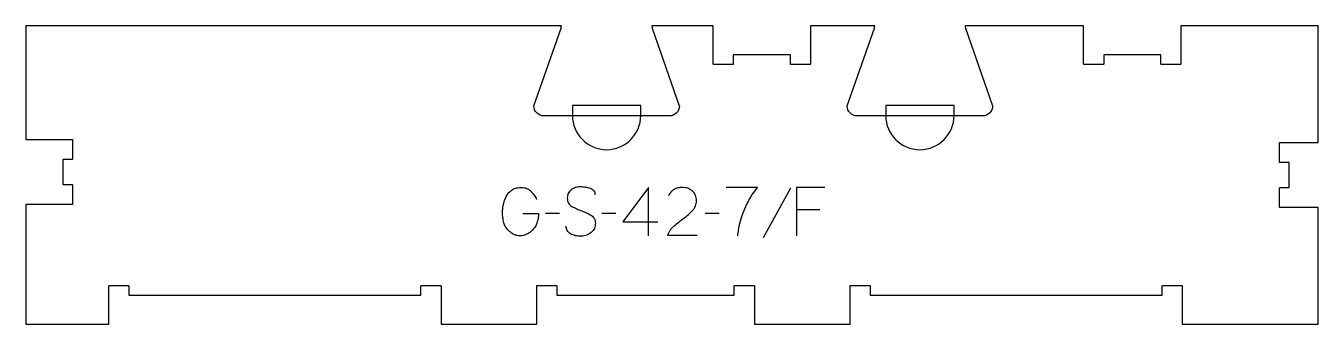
# Model space of a CAD drawing. Extents: x 0 to 804, y 0 to 186.
import ezdxf

# ---------------------------------------------------------------- set-up
doc = ezdxf.new("R2010")
doc.units = 0
for name, color, linetype in [('1_ANYTOOL_1MMDEEP_LABELS_S', 2, 'CONTINUOUS'), ('4_ANYTOOL_CUTTHROUGH_OUTSI', 5, 'CONTINUOUS'), ('5_ANYTOOL_HALF_MILL_9MM_IN', 3, 'CONTINUOUS')]:
    doc.layers.add(name, color=color, linetype=linetype)

msp = doc.modelspace()

# ---------------------------------------------------------------- linework, layer by layer
at = {"layer": '1_ANYTOOL_1MMDEEP_LABELS_S'}
for p, q in [((475.781173, 84.522036), (458.595459, 53.750608)), ((332.081173, 68.879179), (323.295459, 68.793465)), ((367.138316, 68.879179), (358.352602, 68.793465)), ((431.338316, 68.879179), (422.552602, 68.793465)), ((493.866887, 71.022036), (479.381173, 71.022036)), ((371.42403, 63.650608), (393.195459, 63.650608))]:
    msp.add_line(p, q, dxfattribs=at)
for points in [[(309.195459, 68.793465), (318.966887, 68.750608, -0.031732), (318.698777, 65.743206, -0.048764), (317.954387, 62.825608, -0.050291), (316.844675, 60.5151, -0.060119), (315.259744, 58.507751, -0.036578), (313.527725, 57.021334, -0.050793), (311.568673, 55.861322, -0.051881), (309.615656, 55.193577, -0.053919), (307.566887, 54.950608, -0.055881), (305.53174, 55.157552, -0.055271), (303.591887, 55.807751, -0.05403), (301.665911, 56.966944, -0.038531), (299.981173, 58.464893, -0.067281), (298.43346, 60.575907, -0.049165), (297.409744, 62.997036, -0.047412), (296.736818, 66.200955, -0.028075), (296.552602, 69.479179, -0.03109), (296.720128, 72.170759, -0.031496), (297.222244, 74.820251, -0.031425), (298.073117, 77.448495, -0.02824), (299.231173, 79.957751, -0.064555), (300.759976, 82.109275, -0.078906), (302.825816, 83.734536, -0.076878), (305.449417, 84.709086, -0.050594), (308.252602, 84.993465, -0.039946), (309.912163, 84.860668, -0.052714), (311.515102, 84.425608, -0.053511), (312.898299, 83.710273, -0.05153), (314.102602, 82.722036, -0.040443), (316.142825, 80.298895, -0.04035), (317.766887, 77.579179)], [(354.32403, 80.407751, 0.071867), (354.130917, 81.744357, 0.100684), (353.504387, 82.925608, 0.047558), (353.029834, 83.402058, 0.038563), (352.479834, 83.790786, 0.037928), (351.782646, 84.138254, 0.026634), (351.045459, 84.393465, 0.028461), (348.022125, 85.079448, 0.041577), (344.938316, 85.336322, 0.036938), (343.435956, 85.225182, 0.041531), (341.970459, 84.880965, 0.041583), (340.593082, 84.303756, 0.038125), (339.32403, 83.514893, 0.057611), (338.253877, 82.522989, 0.065808), (337.459744, 81.302393, 0.06469), (336.982248, 79.842839, 0.046778), (336.838316, 78.307751, 0.052235), (337.000672, 76.757908, 0.075448), (337.545459, 75.307751, 0.076671), (338.461551, 74.134698, 0.061023), (339.666887, 73.250608, 0.021951), (342.695741, 71.723262, 0.018213), (345.838316, 70.443465, -0.02405), (348.9398, 69.138003, -0.02981), (351.881173, 67.507751, -0.068439), (353.022475, 66.54182, -0.079282), (353.831173, 65.289893, -0.076308), (354.256173, 63.711211, -0.047772), (354.281173, 62.064893, -0.046243), (353.987938, 60.383934, -0.06359), (353.338316, 58.813108, -0.064671), (352.365492, 57.528919, -0.057073), (351.109744, 56.514893, -0.067522), (348.141436, 55.151983, -0.070793), (344.916887, 54.650608, -0.064027), (341.777872, 55.013123, -0.070447), (338.852602, 56.193465, -0.054374), (337.694184, 57.043098, -0.074742), (336.795459, 58.154179, -0.075199), (336.272451, 59.460557, -0.057737), (336.109744, 60.864893)], [(417.62403, 55.036322), (399.32403, 55.079179, -0.034491), (399.986808, 56.826511, -0.037732), (400.893673, 58.459536, -0.037744), (402.032967, 59.934172, -0.03482), (403.37403, 61.229179, -0.00859), (406.333255, 63.627762, -0.008791), (409.37403, 65.922036, 0.020588), (412.193319, 68.155479, 0.025206), (414.795459, 70.636322, 0.046908), (415.816054, 71.937564, 0.051091), (416.563316, 73.411322, 0.050722), (417.012049, 75.059497, 0.041139), (417.152602, 76.764893, 0.039396), (417.009957, 78.572479, 0.058519), (416.520459, 80.311322, 0.060358), (415.729901, 81.718438, 0.061397), (414.62403, 82.893465, 0.048006), (413.268073, 83.815424, 0.045901), (411.763316, 84.468465, 0.045216), (410.023255, 84.871024, 0.034258), (408.238316, 84.993465, 0.055622), (405.603745, 84.699478, 0.079896), (403.159744, 83.718465, 0.080617), (401.190357, 82.052765, 0.060287), (399.752602, 79.893465)], [(442.866887, 54.993465, -0.003774), (443.182526, 57.170986, -0.003814), (443.531173, 59.343465, -0.008634), (443.933418, 61.504589, -0.008564), (444.409744, 63.650608), (445.652602, 67.636322, -0.011438), (446.392366, 69.735309, -0.014127), (447.238316, 71.793465), (448.781173, 75.050608, -0.028337), (450.933025, 78.975278, -0.019583), (453.452602, 82.679179), (455.209744, 84.993465), (435.62403, 84.993465)]]:
    msp.add_lwpolyline(points, format="xyb", dxfattribs=at)
for points in [[(387.409744, 54.993465), (387.452602, 85.036322), (371.42403, 63.650608)], [(497.038316, 84.993465), (479.381173, 84.993465), (479.381173, 54.993465)]]:
    msp.add_lwpolyline(points, dxfattribs=at)
at = {"layer": '4_ANYTOOL_CUTTHROUGH_OUTSI'}
msp.add_lwpolyline([(333.198927, 185.500989), (0.006222, 185.501582), (0.000001, 114.822492), (28.74998, 114.822405, -0.41406), (28.999979, 114.572536), (29.006244, 102.572516, -0.414368), (28.756244, 102.322386), (22.999979, 102.322407), (22.999979, 86.822407), (28.756245, 86.822386, -0.414365), (29.006244, 86.572255), (28.999979, 74.572235, -0.414062), (28.749978, 74.322366), (0, 74.322453), (0.006224, 0.001575), (51.576932, 0.000008), (51.576932, 23.75, -0.414214), (51.826932, 24), (63.826932, 24, -0.414214), (64.076932, 23.75), (64.076932, 18), (245.813751, 18), (245.813751, 23.75, -0.414214), (246.063751, 24), (258.063751, 24, -0.414214), (258.313751, 23.75), (258.313751, 0), (317.813751, 0), (317.813751, 23.75, -0.414214), (318.063751, 24), (330.063751, 24, -0.414214), (330.313751, 23.75), (330.313751, 18), (440.719751, 18), (440.719751, 23.75, -0.414214), (440.969751, 24), (452.969751, 24, -0.414214), (453.219751, 23.75), (453.219751, 0), (512.719751, 0), (512.719751, 23.75, -0.414214), (512.969751, 24), (524.969751, 24, -0.414214), (525.219751, 23.75), (525.219751, 18), (706.95657, 18), (706.95657, 23.75, -0.414214), (707.20657, 24), (719.20657, 24, -0.414214), (719.45657, 23.75), (719.45657, 0), (803.956538, 0), (803.950316, 72.440871), (780.200294, 72.440871, -0.414366), (779.950294, 72.691002), (779.95656, 84.691021, -0.414061), (780.20656, 84.940891), (785.950294, 84.940891), (785.950294, 100.440891), (780.20656, 100.440891, -0.414061), (779.95656, 100.69076), (779.950294, 112.69078, -0.414366), (780.200294, 112.940911), (803.950316, 112.940911), (803.956538, 185.500001), (718.568672, 185.500385), (718.568672, 161.75, -0.414214), (718.318672, 161.5), (706.318672, 161.5, -0.414214), (706.068672, 161.75), (706.068672, 167.5), (670.568672, 167.5), (670.568672, 161.75, -0.414214), (670.318672, 161.5), (658.318672, 161.5, -0.414214), (658.068672, 161.75), (658.068672, 185.500656), (584.315802, 185.500988, 0.061784), (584.550796, 184.106119), (601.446329, 135.833576, -0.084368), (601.460364, 135.750989, -0.414214), (595.210364, 129.500989), (517.210364, 129.500989, -0.414214), (510.960364, 135.750989, -0.084368), (510.9744, 135.833576), (527.873513, 184.117184, 0.061178), (528.104927, 185.500989), (488.120364, 185.500989), (488.120364, 161.750989, -0.414214), (487.870364, 161.500989), (475.870364, 161.500989, -0.414214), (475.620364, 161.750989), (475.620364, 167.500989), (440.120364, 167.500989), (440.120364, 161.750989, -0.414214), (439.870364, 161.500989), (427.870364, 161.500989, -0.414214), (427.620364, 161.750989), (427.620364, 185.500989), (389.409801, 185.500989, 0.061784), (389.644796, 184.106119), (406.540329, 135.833576, -0.084368), (406.554364, 135.750989, -0.414214), (400.304364, 129.500989), (322.304364, 129.500989, -0.414214), (316.054364, 135.750989, -0.084368), (316.0684, 135.833576), (332.967513, 184.117184, 0.061178)], format="xyb", close=True, dxfattribs=at)
at = {"layer": '5_ANYTOOL_HALF_MILL_9MM_IN'}
for points in [[(340.054365, 130.000989), (340.054365, 129.750989, 1), (382.554365, 129.750989), (382.554365, 136.000989), (340.054365, 136.000989)], [(534.960367, 129.740989, 0.999765), (577.460365, 129.750989), (577.460365, 136.000989), (534.960365, 136.000989)]]:
    msp.add_lwpolyline(points, format="xyb", close=True, dxfattribs=at)

doc.saveas('drawing.dxf')
